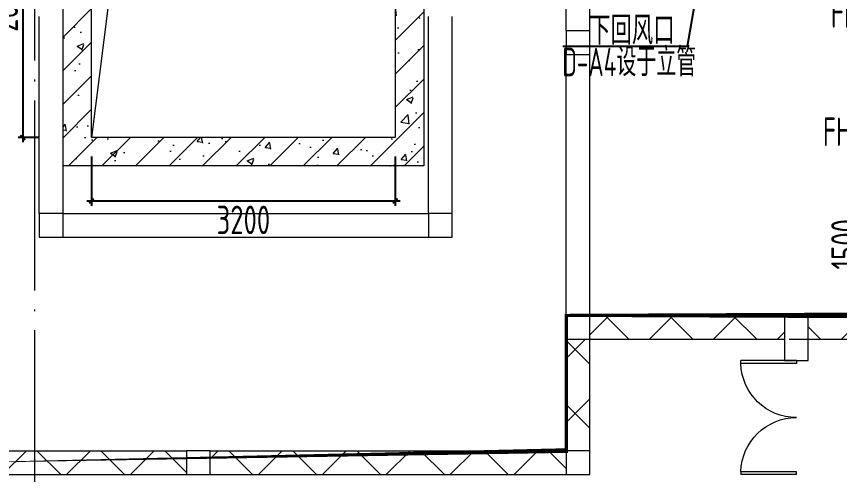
# Model space of a CAD drawing. Extents: x 4 to 13611208, y -605838 to 574722.
# Drawn here: x 13239207 to 13247877, y 186260 to 191085 of the extents above; entities that cross this region are included whole.
import ezdxf

# ---------------------------------------------------------------- set-up
doc = ezdxf.new("R2010")
doc.units = 0
doc.header["$LTSCALE"] = 1000
doc.header["$MEASUREMENT"] = 0
doc.linetypes.add('DASH', pattern=[0.35, 0.25, -0.1])
doc.linetypes.add('DOTE', pattern=[2.4200000000000004, 2, -0.2, 0.02, -0.2])
for name, color, linetype in [('DUCT-D-P标注', 7, 'Continuous'), ('DUCT-K-P标注', 7, 'Continuous'), ('DUCT-X-P标注', 7, 'Continuous'), ('SDF-标注', 7, 'Continuous')]:
    doc.layers.add(name, color=color, linetype=linetype)
doc.layers.add('建筑底图', color=8, linetype='Continuous', lineweight=13)
doc.styles.add('67', font='gbenor.shx', dxfattribs={"width": 0.7, "bigfont": 'hztxt.shx'})
doc.styles.add('du', font='gbenor.shx', dxfattribs={"width": 0.8, "bigfont": 'hztxt.shx'})
doc.dimstyles.new('67', dxfattribs={"dimscale": 100, "dimtxt": 3, "dimasz": 0.5, "dimexe": 0.5, "dimexo": 2, "dimgap": 0.5, "dimtad": 2, "dimdec": 0, "dimrnd": 5, "dimzin": 0, "dimdsep": 46, "dimtxsty": 'du', "dimblk": 'ARCHTICK', "dimcen": 0, "dimdle": 0.5, "dimclrd": 256, "dimclre": 256, "dimclrt": 256, "dimazin": 0, "dimtfac": 1, "dimtdec": 0, "dimtix": 1, "dimtmove": 2, "dimatfit": 3, "dimfxl": 100, "dimtolj": 1, "dimtzin": 0, "dimlwd": -1, "dimlwe": -1, "dimarcsym": 0})
pattern_1 = [(45, (0, 0), (-336.7596045400932, 336.7596045400933), []), (135, (0, 0), (-336.7596045400933, -336.7596045400932), [])]

# ---------------------------------------------------------------- blocks, each defined once
blk = doc.blocks.new('$DorLib2D$00000002')
for p, q in [((-0.5, -5.684341886080802e-17), (-0.5000000000000007, 0.4875)), ((-0.4750000000000007, 0.4875), (-0.5000000000000007, 0.4875)), ((-0.475, -2.842170943040401e-17), (-0.4750000000000007, 0.4875)), ((0.475, -2.842170943040401e-17), (0.4750000000000007, 0.4875)), ((0.4750000000000007, 0.4875), (0.5000000000000007, 0.4875)), ((0.5, -5.684341886080802e-17), (0.5000000000000007, 0.4875)), ((-0.5, -5.684341886080802e-17), (-0.475, -2.842170943040401e-17)), ((0.5, -5.684341886080802e-17), (0.475, -2.842170943040401e-17))]:
    blk.add_line(p, q)
at = {"lineweight": 13}
for centre, start, end in [((-0.4875, -4.263256414560601e-17), 0, 88.53071641864632), ((0.4875, -4.263256414560601e-17), 91.4692835813537, 180)]:
    blk.add_arc(centre, 0.4875, start, end, dxfattribs=at)
blk = doc.blocks.new('_FZH')
blk.add_lwpolyline([(-0.5, -0.5), (0.5, -0.5), (0.5000000000000001, 0.5), (-0.4999999999999999, 0.5)], close=True)
blk = doc.blocks.new('_ArchTick')
at = {"color": 0, "linetype": 'ByBlock', "const_width": 0.4}
blk.add_lwpolyline([(-0.5, -0.5), (0.5, 0.5)], dxfattribs=at)
blk = doc.blocks.new('*D325')
at = {"layer": 'SDF-标注', "transparency": 16777216}
for p, q in [((13239274.0000001, 192659.5146910651), (13239274.0000001, 189759.5146909973)), ((13239497.36620498, 192609.5146910651), (13239224.0000001, 192609.5146910651)), ((13239447.36620508, 189809.5146909973), (13239224.0000001, 189809.5146909973))]:
    blk.add_line(p, q, dxfattribs=at)
at = {"layer": 'SDF-标注', "transparency": 16777216, "xscale": 50, "yscale": 50, "zscale": 50}
for p, rotation in [((13239274.0000001, 192609.5146910651), 90), ((13239274.0000001, 189809.5146909973), 270)]:
    blk.add_blockref('_ArchTick', p, dxfattribs=dict(at, rotation=rotation))
at = {"layer": 'SDF-标注', "transparency": 16777216, "insert": (13239074.0000001, 191209.5146910333), "char_height": 300, "attachment_point": 5, "rotation": 90, "style": 'du'}
blk.add_mtext('\\A1;2800', dxfattribs=at)
blk = doc.blocks.new('*D326')
at = {"layer": 'SDF-标注', "transparency": 16777216}
for p, q in [((13239997.36620493, 189609.5146909251), (13239997.36620493, 189091.4478762693)), ((13243197.36620493, 189609.5146909955), (13243197.36620493, 189091.4478762693)), ((13239947.36620493, 189141.4478762693), (13243247.36620493, 189141.4478762693))]:
    blk.add_line(p, q, dxfattribs=at)
at = {"layer": 'SDF-标注', "transparency": 16777216, "xscale": 50, "yscale": 50, "zscale": 50, "rotation": 180}
blk.add_blockref('_ArchTick', (13239997.36620493, 189141.4478762693), dxfattribs=at)
at = {"layer": 'SDF-标注', "transparency": 16777216, "xscale": 50, "yscale": 50, "zscale": 50}
blk.add_blockref('_ArchTick', (13243197.36620493, 189141.4478762693), dxfattribs=at)
at = {"layer": 'SDF-标注', "transparency": 16777216, "insert": (13241597.36620493, 188941.4478762693), "char_height": 300, "attachment_point": 5, "style": 'du'}
blk.add_mtext('\\A1;3200', dxfattribs=at)
blk = doc.blocks.new('*D948')
at = {"layer": 'DUCT-D-P标注', "transparency": 16777216}
for p, q in [((13248347.13941045, 189434.5136192239), (13248088.5, 189434.5136192239)), ((13248138.5, 189484.5136192239), (13248138.5, 187884.5146849969)), ((13248347.13941027, 187934.5146849969), (13248088.5, 187934.5146849969))]:
    blk.add_line(p, q, dxfattribs=at)
at = {"layer": 'DUCT-D-P标注', "transparency": 16777216, "xscale": 50, "yscale": 50, "zscale": 50}
for p, rotation in [((13248138.5, 189434.5136192239), 90), ((13248138.5, 187934.5146849969), 270)]:
    blk.add_blockref('_ArchTick', p, dxfattribs=dict(at, rotation=rotation))
at = {"layer": 'DUCT-D-P标注', "transparency": 16777216, "insert": (13247938.5, 188684.5141521125), "char_height": 300, "attachment_point": 5, "rotation": 90, "style": 'du'}
blk.add_mtext('\\A1;1500', dxfattribs=at)

msp = doc.modelspace()

# ---------------------------------------------------------------- hatches: boundary and pattern name
at = {"layer": '建筑底图'}
h = msp.add_hatch(dxfattribs=at)
h.set_pattern_fill('钢筋混凝土', color=8, scale=100, style=0)
h.set_pattern_definition([(45, (793255.2557103541, 7.916241884231567e-09), (-176.7766952966369, 176.7766952966369), []), (49.99999999999999, (793255.2557103541, 7.916241884231567e-09), (717.2601826007534, -62.75213498259511), [75, -825]), (355, (793255.2557103541, 7.916241884231567e-09), (-138.751333613, 752.1921337000118), [60, -660]), (100.4514, (793315.0273903534, -5.229339992074529), (578.5093817140216, 689.4395420609536), [63.74019000000001, -701.142112]), (46.18420000000001, (793255.2557103541, 200.0000000079162), (1067.241048625644, -165.5190143290181), [112.5, -1237.5]), (96.6356, (793344.1924553532, 186.2066930079018), (934.6627055487033, 974.1178709004417), [95.610288, -1051.713]), (351.1842, (793255.2557103541, 200.0000000079162), (934.6619451336272, 974.1186009253246), [90, -990]), (21, (793355.2557103541, 150.0000000079162), (596.9070521184617, -402.6188906653388), [75, -825]), (326.0000000000001, (793355.2557103541, 150.0000000079162), (243.3153319215817, 725.150045046853), [60, -660]), (71.4514, (793404.9979433548, 116.4483940079226), (840.22262858149, 322.5304967099524), [63.74019000000001, -701.142112]), (37.50000000000001, (793255.2557103541, 7.916241884231567e-09), (12.15985531729067, 332.8938538313115), [0, -652, 0, -670, 0, -662.5]), (7.499999999999999, (793255.2557103541, 7.916241884231567e-09), (263.0695374421486, 394.4117118823602), [0, -382, 0, -637, 0, -252.5]), (327.5, (793032.2557103541, 7.916241884231567e-09), (533.822436172409, -22.55487173437976), [0, -250, 0, -780, 0, -1035]), (317.5, (792932.2557103541, 7.916241884231567e-09), (583.1861693423863, 100.1049823323177), [0, -325, 0, -518, 0, -735])])
h.paths.add_polyline_path([(13239997.36620498, 192609.5146855906), (13243197.36620498, 192609.5146855905), (13243197.36620498, 189809.5146855905), (13239997.36620498, 189809.5146855906)], flags=16)
h.paths.add_polyline_path([(13239697.36620498, 192909.5146855906), (13243497.36620498, 192909.5146855905), (13243497.36620498, 189509.5146855905), (13239697.36620498, 189509.5146855906)])
h = msp.add_hatch(dxfattribs=at)
h.set_pattern_fill('ANSI37', color=8, scale=300, style=0)
h.set_pattern_definition(pattern_1)
h.paths.add_polyline_path([(13247297.36620418, 187684.5146853516), (13247297.36620435, 187934.5146853677), (13245247.36620602, 187934.5146851828), (13245247.36621022, 187684.5146853515)])
h = msp.add_hatch(dxfattribs=at)
h.set_pattern_fill('ANSI37', color=8, scale=300, style=0)
h.set_pattern_definition(pattern_1)
h.paths.add_polyline_path([(13248747.36620533, 187684.5146853903), (13248747.36620407, 187934.5146852506), (13247547.36620435, 187934.5146840598), (13247547.36620586, 187684.5146851253)])
h = msp.add_hatch(dxfattribs=at)
h.set_pattern_fill('ANSI37', color=8, scale=300, style=0)
h.set_pattern_definition(pattern_1)
h.paths.add_polyline_path([(13245247.36620544, 187684.5146851828), (13244997.36620551, 187684.5146851828), (13244997.36620601, 186509.5146856458), (13245247.36620543, 186509.5146856458)])
h = msp.add_hatch(dxfattribs=at)
h.set_pattern_fill('ANSI37', color=8, scale=300, style=0)
h.set_pattern_definition(pattern_1)
h.paths.add_polyline_path([(13240997.36620601, 186259.5146856458), (13240997.36620601, 186509.5146856177), (13237797.36620501, 186509.5146855695), (13237797.36620501, 186259.5146856401)])
h = msp.add_hatch(dxfattribs=at)
h.set_pattern_fill('ANSI37', color=8, scale=300, style=0)
h.set_pattern_definition(pattern_1)
h.paths.add_polyline_path([(13244997.36620601, 186259.5146856458), (13244997.36620539, 186509.5146857282), (13241247.36620601, 186509.5146856231), (13241247.36620601, 186259.5146856184)])

# ---------------------------------------------------------------- linework, layer by layer
at = {"layer": 'DUCT-D-P标注', "const_width": 35}
msp.add_lwpolyline([(13248747.36620737, 201709.5146855548), (13243797.36620584, 201709.514685849), (13243797.36620685, 201609.5146856334), (13237797.36620584, 201609.5146854553), (13237797.36620587, 186509.5146856196), (13244997.3662066, 186509.5146845239), (13244997.36620688, 187934.5146851828), (13248747.36620617, 187934.5146849864), (13248747.36620737, 201709.5146855548)], dxfattribs=at)
at = {"layer": 'DUCT-D-P标注'}
msp.add_lwpolyline([(13244961, 190771.5), (13246275.5, 190771.5), (13246524, 192209.5146856282)], dxfattribs=at)
at = {"layer": 'DUCT-K-P标注', "const_width": 35}
msp.add_lwpolyline([(13248747.36620556, 201709.5146908971), (13243797.36620403, 201709.5146911913), (13243797.36620503, 201609.5146909758), (13237797.36620403, 201609.5146907977), (13237797.36620406, 186509.514690962), (13244997.36620479, 186509.5146898663), (13244997.36620507, 187934.5146905252), (13248747.36620435, 187934.5146903287), (13248747.36620556, 201709.5146908971)], dxfattribs=at)
at = {"layer": 'DUCT-X-P标注', "const_width": 20}
msp.add_lwpolyline([(13248747.3662056, 201709.5146854686), (13243797.36620407, 201709.5146857628), (13243797.36620507, 201609.5146855473), (13237797.36620407, 201609.5146853692), (13237797.36620411, 186509.5146855335), (13244997.36620483, 186509.5146844378), (13244997.36620511, 187934.5146850967), (13248747.3662044, 187934.5146849002), (13248747.3662056, 201709.5146854686)], dxfattribs=at)
at = {"layer": '建筑底图', "color": 8, "linetype": 'DOTE'}
msp.add_line((13239397.36620497, 209559.5146856282), (13239397.36620497, 180083.0282935039), dxfattribs=at)
at = {"layer": '建筑底图', "color": 8}
for p, q in [((13244997.3662056, 190934.5146855469), (13244997.36620553, 194309.5146855469)), ((13245247.36620553, 190934.5146855469), (13245247.36620557, 194309.5146856065)), ((13239447.36620507, 189009.8780507812), (13239447.36620509, 191084.5146855469)), ((13239697.36620496, 189009.8780495538), (13239697.36620508, 191084.5146855469)), ((13243547.36620505, 189009.8780495538), (13243547.36620477, 191084.5146855469)), ((13243797.36620497, 189009.8780488281), (13243797.36620492, 191084.5146855469)), ((13244997.36620552, 187934.5146852671), (13244997.36620565, 190684.5146835938)), ((13245247.36620554, 187934.5146853684), (13245247.36620567, 190684.5146835938)), ((13239697.36620496, 189009.8780495538), (13243547.36620505, 189009.8780495538)), ((13239697.36620508, 188759.8780496056), (13243547.36620508, 188759.8780495346)), ((13245247.36620508, 187934.5146852692), (13247297.36620419, 187934.5146854858)), ((13247547.36620346, 187934.5146853903), (13248747.36620541, 187934.5146852506)), ((13244997.36620539, 186509.5146857282), (13244997.36620541, 187684.5146855469)), ((13245247.36620564, 186509.5146875), (13245247.36620544, 187684.5146853515)), ((13245247.36620544, 187684.5146853515), (13247297.36620588, 187684.5146853516)), ((13247547.36620586, 187684.5146851253), (13248747.36620459, 187684.5146851253)), ((13237797.36620498, 186509.5146855695), (13240997.36620703, 186509.51468571)), ((13241247.36620703, 186509.5146856389), (13244997.36620539, 186509.5146857282)), ((13237797.36620508, 186259.51468554), (13240997.36620703, 186259.5146855878)), ((13241247.36620703, 186259.5146856198), (13244997.36620508, 186259.5146856608))]:
    msp.add_line(p, q, dxfattribs=at)
at = {"layer": '建筑底图', "color": 8, "linetype": 'DASH'}
msp.add_lwpolyline([(13237997.36620433, 201909.5146856987), (13237547.36620657, 201909.514684621), (13237547.36620657, 186259.5146856196), (13245247.36620601, 186259.5146856196), (13245247.36620544, 187684.5146853515), (13248997.36620533, 187684.5146853903), (13248997.36620651, 201959.514671036), (13243547.36620581, 201959.514671036), (13243547.36620663, 201909.5146938135), (13237547.36620657, 201909.5146794445)], close=True, dxfattribs=at)
at = {"layer": '建筑底图', "color": 8}
for points in [[(13239697.36620498, 192909.5146855906), (13243497.36620498, 192909.5146855905), (13243497.36620498, 189509.5146855905), (13239697.36620498, 189509.5146855906)], [(13239997.36620498, 192609.5146855906), (13243197.36620498, 192609.5146855905), (13243197.36620498, 189809.5146855905), (13239997.36620498, 189809.5146855906)]]:
    msp.add_lwpolyline(points, close=True, dxfattribs=at)
msp.add_lwpolyline([(13243197.36620498, 192609.5146855905), (13240298.25571035, 192203.5000000079), (13239997.36620498, 189809.5146855906)], dxfattribs=at)

# ---------------------------------------------------------------- block references
for p, xscale, yscale, zscale in [((13245122.36620602, 190809.5146851828), 250, 250, 250), ((13239572.36620485, 188884.878049553), 250, 250, 250), ((13243672.36620488, 188884.8780495558), 250, 250, 250), ((13245122.36620602, 187809.5146851828), 250, 250, 250), ((13247422.36620468, 187697.014684142), 250.0000019539148, 474.9999998355052, 474.9999998355052), ((13241122.36620601, 186384.5146856458), 250, 250, 250), ((13245122.36620601, 186384.5146856458), 250, 250, 250)]:
    msp.add_blockref('_FZH', p, dxfattribs=dict(at, xscale=xscale, yscale=yscale, zscale=zscale))
at = {"layer": '建筑底图', "color": 8, "xscale": -1200, "yscale": 1200, "zscale": -1200, "rotation": 90}
msp.add_blockref('$DorLib2D$00000002', (13247422.36620595, 186859.514684094), dxfattribs=at)

# ---------------------------------------------------------------- texts
at = {"layer": 'DUCT-D-P标注', "style": '67'}
for s, width, p in [('FHF-RFP', 0.75, (13247784.86073483, 190965.8153368627, 12600)), ('下回风口', 0.75, (13245238.50289176, 190788.7015335677, 4300)), ('D-A4设于立管', 0.7, (13244955.18226051, 190455.1035549541)), ('FHF-A1', 0.75, (13247701.56314938, 189720.4984635575, 8600))]:
    msp.add_text(s, height=300, dxfattribs=dict(at, width=width)).set_placement(p)

# ---------------------------------------------------------------- dimensions: what is measured, and where the dimension line sits
at = {"layer": 'DUCT-D-P标注'}
dim = msp.add_linear_dim(base=(13248138.5, 187934.5146849969), p1=(13248547.13941045, 189434.5136192239, 4300), p2=(13248547.13941027, 187934.5146849969), angle=90, dimstyle='67', dxfattribs=at)
dim.commit()
dim.dimension.update_dxf_attribs({"geometry": '*D948', "text_midpoint": (13247938.5, 188684.5141521125)})
at = {"layer": 'SDF-标注'}
dim = msp.add_linear_dim(base=(13239274.0000001, 189809.5146909973), p1=(13239697.36620498, 192609.5146910651), p2=(13239647.36620508, 189809.5146909973), angle=90, dimstyle='67', dxfattribs=at)
dim.commit()
dim.dimension.update_dxf_attribs({"geometry": '*D325', "text_midpoint": (13239074.0000001, 191209.5146910333)})
dim = msp.add_linear_dim(base=(13243197.36620493, 189141.4478762693), p1=(13239997.36620493, 189809.5146909251), p2=(13243197.36620493, 189809.5146909955), dimstyle='67', dxfattribs=at)
dim.commit()
dim.dimension.update_dxf_attribs({"geometry": '*D326', "text_midpoint": (13241597.36620493, 188941.4478762693)})

doc.saveas('drawing.dxf')
